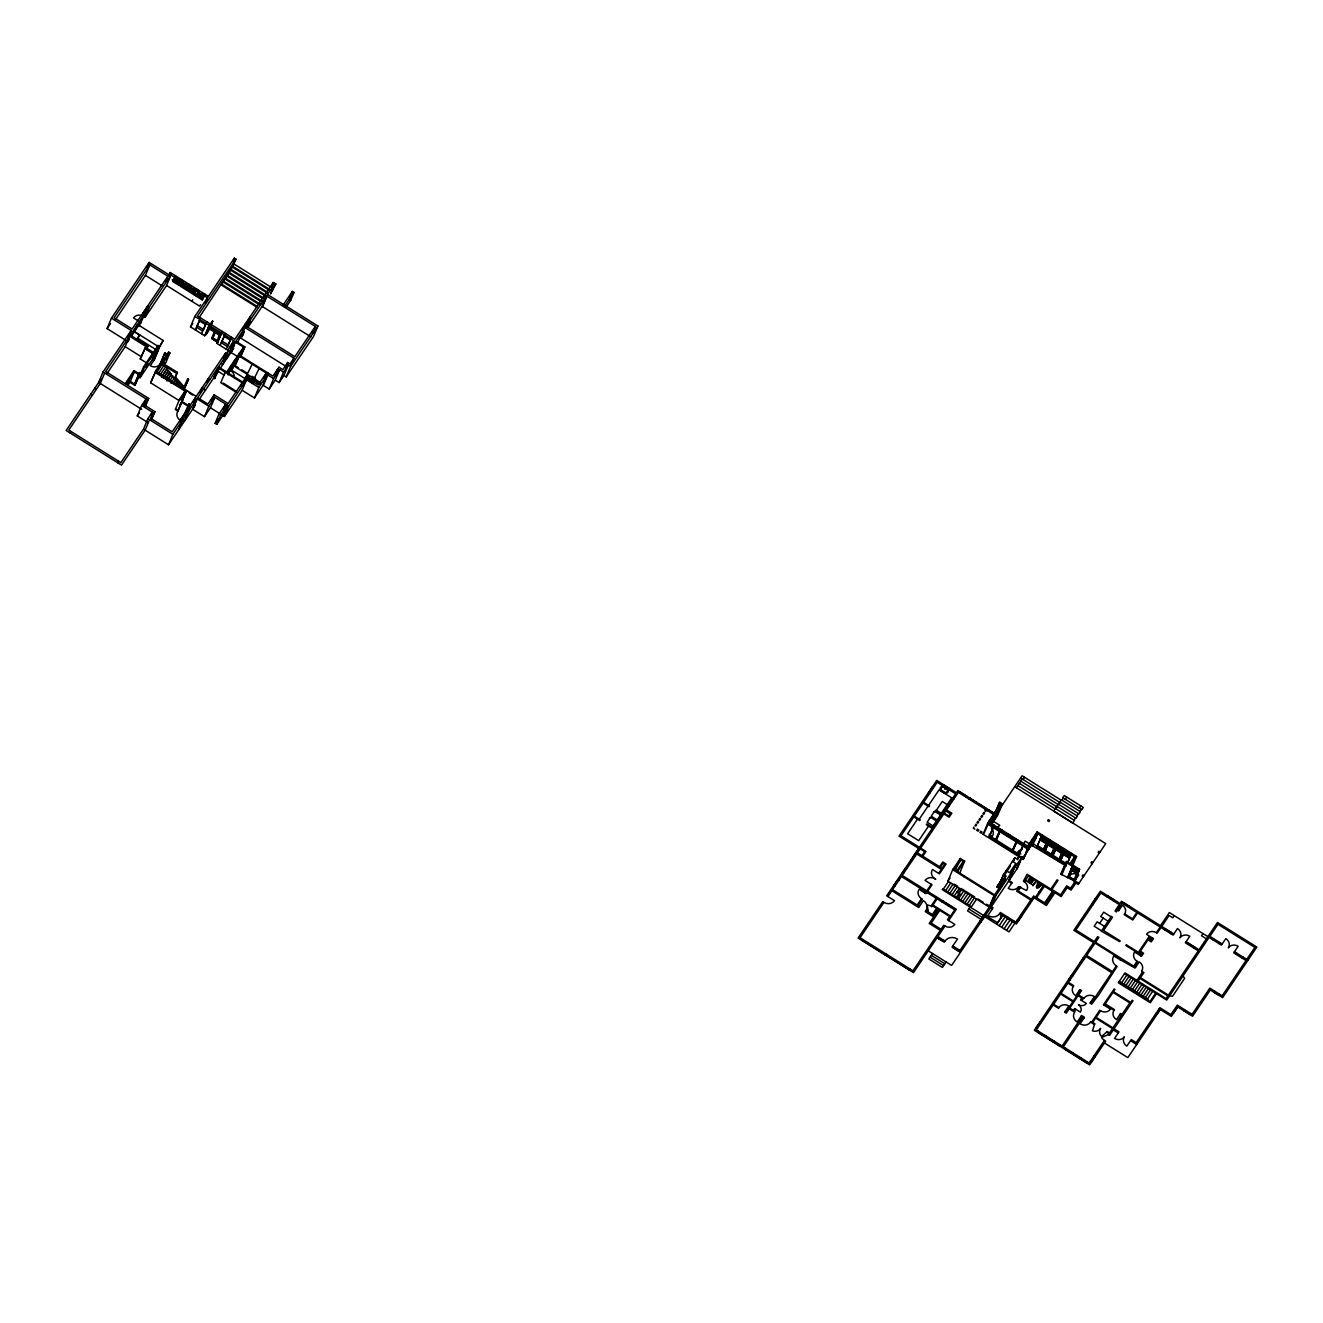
<?xml version="1.0" encoding="UTF-8"?>
<svg xmlns="http://www.w3.org/2000/svg" width="1323" height="1323" viewBox="0 0 1323 1323"><rect width="100%" height="100%" fill="white"/><g stroke="black" fill="none" stroke-linecap="round" stroke-linejoin="round"><path stroke-width="1.5" d="M1039.696 885.368L1039.597 886.228A3.556 3.208 22.7 0 1 1038.588 887.716L1036.719 888.146L1036.356 886.327A3.556 3.208 22.7 0 1 1037.364 884.839L1038.142 884.409M1039.216 885.699L1039.183 885.93A2.795 2.53 22.7 0 1 1038.125 887.485L1036.769 886.625A2.795 2.53 22.7 0 1 1037.827 885.07L1038.026 884.955M957.67 899.26L958.249 895.489L960.812 894.613L956.761 892.215L958.861 891.537L959.357 888.395L954.181 896.035M964.169 876.868L964.318 875.925M257.538 382.843L255.537 381.074L260.449 384.15M250.279 380.346L249.898 378.411L247.914 379.569M1094.452 1024.564L1092.467 1030.849A7.277 6.565 22.7 0 0 1100.604 1028.418A7.277 6.565 22.7 0 0 1101.596 1036.537L1107.235 1031.527L1109.501 1032.949L1112.461 1028.566L1095.642 1018.065L1092.682 1022.431L1094.948 1023.837L1094.452 1024.564L1090.549 1022.133A7.756 7.012 22.7 0 1 1080.048 1023.853L1084.496 1017.304L1081.619 1015.502L1077.187 1022.067A7.756 7.012 22.7 0 1 1074.574 1012.128L1069.232 1008.804L1066.272 1013.17L1064.635 1012.145L1068.835 1005.96A7.277 6.565 22.7 0 0 1058.979 1007.564L1053.654 1004.24L1060.55 994.036L1072.854 1001.726L1065.958 1011.93L1065.131 1011.417M1030.849 880.192L1031.113 879.431M126.76 340.904L107.08 328.6L111.446 318.148L149.135 262.417L168.815 274.721L170.303 272.538L208.422 296.385M111.446 318.148L131.126 330.452L103.045 371.978L98.663 382.43L141.726 409.353M146.952 267.643L149.135 262.417M104.682 373.003L100.316 383.455L68.779 430.074L120.84 462.637L143.512 429.132L147.878 418.68L152.327 412.115L141.66 405.45L146.092 398.901L103.045 371.978M115.465 319.653L145.414 275.366L149.797 264.898L167.839 276.176L132.118 328.997L114.076 317.718L149.797 264.898M128.215 337.431L131.126 330.452M106.981 373.582L125.189 346.676L129.571 336.207L145.96 346.461L140.238 358.93L146.638 362.932M128.827 338.638L127.355 342.177L129.356 339.201M137.327 324.73L134.367 331.792L139.494 335L136.55 339.366M148.226 309.681L144.538 315.139L142.901 314.113L144.058 311.335L145.695 312.36L139.295 325.822M131.374 336.24L138.766 325.226L141.644 318.363M145.315 311.715L143.38 316.329L145.017 317.355L166.582 285.487L170.948 275.019L207.446 297.84L205.247 303.083M145.017 317.355L149.4 306.886L147.763 305.861L142.901 314.113M139.577 334.802L138.072 338.407L157.338 350.463L163.159 340.491L138.766 325.226M165.64 281.419L167.111 277.929M168.848 276.027L170.303 272.538M131.82 375.831L134.02 370.605L138.932 373.681L134.566 384.15L129.637 381.074L127.421 384.348M129.968 382.314L134.334 371.846L139.262 374.922L134.88 385.39L129.968 382.314L127.868 385.406M140.238 358.93L145.96 346.461M172.668 281.419L173.875 278.541L180.027 282.394L178.82 285.272L172.668 281.419L173.66 279.963L179.812 283.817L178.82 285.272M146.456 349.669L147.928 346.146L130.299 335.116L170.948 275.019M134.566 384.15L139.676 372.59L140.486 373.103L134.88 385.39M144.604 348.478L152.608 353.473L143.579 366.818L139.213 377.27L140.056 377.733L152.492 359.343L156.875 348.892L158.313 349.785L153.931 360.236L152.492 359.343M140.056 377.733L144.439 367.281L156.875 348.892M180.457 286.297L182.657 281.964L180.457 286.297L186.609 290.15L188.809 285.801L186.609 290.15M150.425 358.698L152.608 353.473M155.833 350.694L158.032 345.452L158.843 345.964L152.988 358.616L154.427 359.509L150.243 365.71A7.277 6.565 22.7 0 0 160.083 364.09L164.945 352.894L167.211 354.316L168.683 352.133L169.923 352.894L165.54 363.362L164.317 362.585M152.988 358.616L158.843 345.964M154.179 359.873L158.81 349.057L157.371 348.164M163.159 340.491L158.429 348.859M188.246 291.176L189.454 288.298L195.606 292.135L194.398 295.012L188.246 291.176L189.239 289.72L195.391 293.557L194.398 295.012M179.002 400.538L150.64 382.794L155.75 371.25L196.284 396.437M175.496 377.022L184.228 387.06L183.5 388.152L174.768 378.113L177.447 372.375L161.406 362.452L156.23 370.093L150.64 382.794M147.944 422.583L137.278 415.902L141.66 405.45M156.974 372.011L157.47 370.87L156.23 370.093M160.331 363.726L164.945 352.894M143.182 405.863L146.092 398.901M158.743 368.819L161.406 362.452M160.199 365.991L161.671 362.502M162.332 363.941L165.573 366.884L160.397 374.525L157.156 371.581L169.923 352.894M165.259 358.533L166.715 355.044L164.465 353.621M145.067 407.186L148.722 398.455L125.966 384.232L134.334 371.846M165.772 359.095L168.683 352.133M165.573 366.884L167.045 368.72L161.555 377.088M196.036 296.038L197.243 293.16L203.395 297.014L202.187 299.891L196.036 296.038L197.028 294.582L203.18 298.436L202.187 299.891M164.052 377.386L168.517 370.556L166.731 369.448M150.855 415.604L152.327 412.115M149.532 419.705L145.15 430.157L121.501 465.117L66.15 430.504L100.961 379.039M165.54 379.221L169.972 372.375L168.203 371.267M151.037 420.119L153.964 413.14M151.302 420.4L154.94 411.685L144.29 405.02L148.722 398.455M208.207 328.137C199.393 348.048 217.749 315.056 204.652 335.728L190.495 326.88L194.878 316.412L234.287 258.15L235.941 259.176L232.352 267.742M166.996 381.057L171.444 374.211L169.675 373.103M203.18 298.436L204.387 295.558L203.395 297.014M171.147 374.938L181.416 387.771L184.013 389.392L188.511 379.304L187.701 378.791L187.783 380.396M174.768 378.113L177.447 372.375M202.601 331.048L196.449 327.211L199.475 320.861M260.333 305.266L223.025 281.931L221.206 284.925L256.827 307.201M201.476 333.743L206.835 321.82M222.694 282.742L224.844 278.938L260.466 301.214M205.627 324.697L203.577 329.592L197.425 325.756M262.268 298.221L226.663 275.945L198.748 318.148M225.654 278.376L228.482 272.951L265.791 296.286M232.831 261.64L234.287 258.15M227.126 276.193L230.301 269.958L267.61 293.293L267.941 292.482L230.632 269.148L233.923 263.972L272.885 288.331L275.829 283.965L273.249 282.51L234.816 339.316L197.507 315.982L235.941 259.176M229.16 272.654L230.632 269.148M204.652 335.728L210.01 323.804L209.481 325.061M208.836 326.599L221.206 334.14L220.147 335.744L207.926 327.906M205.941 334.454L209.15 326.798M183.5 388.152L187.701 378.791M208.802 328.071L206.454 332.768M155.006 372.342L185.038 391.112L179.68 399.033L175.298 409.502L177.877 411.106A7.277 6.565 22.7 0 0 180.325 420.416L184.575 414.132L186.212 415.157M210.506 325.524L211.878 322.266L210.374 325.127M211.25 324.201L212.54 321.142L210.903 325.954M188.511 379.304L183.715 390.12M182.855 396.354L185.038 391.112M185.964 391.691L177.877 411.106L186.708 390.599L181.168 398.802L182.806 399.827L181.896 401.431L188.18 405.367M229.458 351.24L216.955 343.418L217.749 342.227L211.597 338.39L214.988 330.452M217.253 340.954C222.677 322.432 219.816 349.289 212.738 338.126L215.649 331.345M212.738 338.126L214.971 332.983M143.512 429.132L168.517 444.776L172.9 434.308L196.945 398.769L208.819 406.211L204.453 416.662L192.563 409.237L196.945 398.769M179.895 421.839L181.35 418.349L182.987 419.374L178.622 429.843M184.029 414.959L188.957 403.68L190.595 404.706L225.572 352.976L227.209 354.002L222.843 364.47L221.206 363.445M185.088 414.843L187.271 409.617L188.908 410.643L184.525 421.094L182.888 420.069M187.849 410.742L190.032 405.516L188.395 404.491L188.957 403.68M216.955 343.418L222.314 331.494L221.139 334.289L208.505 326.516M217.749 342.227L220.494 335.827M193.356 402.457L195.391 397.595M240.687 386.299L242.159 382.81L217.964 367.695L197.673 397.677L193.307 408.129L195.308 405.169M200.021 392.633L202.055 387.755L203.692 388.78M220.131 345.402L225.489 333.495M226.283 349.255L231.641 337.332L227.407 346.56L221.255 342.723L224.96 334.736L223.984 336.191L230.136 340.044M206.735 382.165L208.191 378.676L209.828 379.701M199.31 399.248L213.582 378.146L217.964 367.695M213.582 378.146L215.12 378.031L214.094 377.402L218.477 366.934L227.209 354.002M214.607 378.791L219.502 367.579L218.99 368.323M223.389 358.219L225.572 352.976M225.869 355.87L229.524 347.155L233.824 340.772L194.878 316.412M231.641 346.014L233.824 340.772M239.446 356.582L243.548 347.122L235.345 341.996L231.161 348.181L226.779 358.632L225.142 357.607M220.66 367.695L230.963 352.447L235.345 341.996M234.386 344.741L231.459 351.72L233.774 348.296M211.101 400.72L213.201 396.288M212.738 398.322L214.194 394.833L228.118 403.548L242.159 382.81M242.357 330.27L243.746 326.963M242.952 329.51L249.65 318.215L248.277 321.522M204.453 416.662L210.456 407.782L214.839 397.313L228.78 406.029L224.397 416.497L221.123 414.446M237.23 343.186L245.069 327.608L293.871 358.12L290.944 365.082M243.879 331.378L241.679 336.604L242.671 335.149M246.756 324.499L248.674 319.885M242.092 336.869L244.275 331.626M228.019 372.904L231.112 365.512L231.922 366.024L228.184 374.938M247.748 327.062L250.312 320.91L245.88 327.476M228.515 373.731L231.426 366.752M232.765 366.157L230.83 370.754A7.277 6.565 22.7 0 1 234.237 377.683M234.039 363.081L235.213 360.303M231.244 371.019L235.626 360.551L234.799 360.038L230.417 370.506L231.244 371.019L238.818 355.821L266.287 373.003L264.104 378.229M236.106 359.823L231.74 370.291L245.086 378.643L252.164 364.172M238.322 355.904L239.48 353.125L240.306 353.638L239.132 356.416L238.322 355.904L242.01 350.446L242.837 350.959L239.132 356.416M238.372 367.695L234.932 365.561L239.314 355.093L244.854 346.907L235.841 341.251L245.069 327.608M236.569 362.568L238.487 357.954M239.86 356.846L243.581 347.916M240.257 357.094L243.994 348.181L243.167 347.668M240.488 357.359L244.854 346.907M248.261 326.88L262.136 306.374L266.502 295.922L315.304 326.434L312.377 333.396M263.112 304.918L267.494 294.467L274.886 283.535L270.504 293.987L275.829 283.965M262.549 306.638L266.915 296.17M273.249 282.51L271.232 287.306L274.192 282.94M215.103 423.327L219.023 414L225.026 405.103L226.663 406.128L220.66 415.025L216.757 424.352L215.103 423.327L218.113 418.895M223.471 408.84L225.505 403.978M227.143 405.003L222.76 415.472L216.757 424.352M226.663 407.037L223.752 414.016L226.795 406.856M243.68 383.207L246.723 376.063L247.781 376.708L246.905 377.981L258.167 385.026L266.287 373.003M242.142 390.268L246.525 379.817L258.812 387.507L254.446 397.958L242.142 390.268L224.397 416.497M259.143 368.538L251.717 383.505M289.704 297.774L292.383 291.407L294.02 292.433L290.68 300.387L286.082 307.184M273.596 378.61L267.444 374.756L263.062 385.225L269.214 389.061L273.596 378.61L279.633 369.679L283.519 372.11L279.136 382.579L275.25 380.148L279.633 369.679M275.184 374.789L277.367 369.564M275.316 375.914L278.971 367.199L282.857 369.63L287.67 362.535L289.919 363.941L293.871 358.12M285.487 367.761L287.67 362.535M283.949 375.467L288.331 365.016L290.58 366.421L286.198 376.89L283.949 375.467L279.136 382.579M267.494 294.467L317.917 326.004L313.551 336.455L286.198 376.89M986.412 904.27L991.258 906.784L1017.37 868.186L1022.183 856.676L1018.958 856.461L1017.122 859.189L1014.857 857.784L1003.529 874.536L1005.778 875.958L1003.942 878.687L1005.067 879.382L994.102 895.588L989.29 907.098L947.88 881.201L952.692 869.691L960.333 858.395L964.632 861.091L959.919 872.667M960.333 858.395L955.52 869.922L956.744 870.683M1027.144 848.159L1028.616 849.101L1031.378 842.486L1023.274 859.437L983.105 834.3L987.917 822.79L1000.486 804.219L999.047 803.326L999.791 802.234L1002.454 803.888L997.641 815.415L991.721 824.146M985.602 830.017L987.553 825.354M996.682 810.288L989.29 821.219L988.397 823.319L992.796 816.026L994.02 816.787L989.637 824.097M993.523 818.358L992.283 817.581L993.176 815.464L994.4 816.241L991.175 823.766L995.111 816.192M999.047 803.326L994.235 814.836L958.365 792.394L946.524 809.874L951.865 813.215L949.153 817.217L943.828 813.893L920.659 848.126L926.001 851.45L922.793 856.196L939.595 866.697L942.803 861.968L946.077 864.018L939.429 873.858L932.467 869.492A7.277 6.565 22.7 0 0 934.914 878.803L935.741 879.315M990.729 823.303L992.763 818.887M999.791 802.234L994.846 813.926L988.694 810.073M991.092 823.534L993.639 817.531M995.161 816.523L991.357 823.931M993.391 821.385L995.806 814.538M997.724 810.801L1000.486 804.219M993.573 821.418L997.906 811.049L994.4 816.241M1016.709 840.882L1012.029 851.417L989.058 837.062L993.077 827.47M989.058 837.062L993.143 827.983M999.956 830.216L995.21 840.915L999.295 831.82M996.368 840.072L1000.37 830.48L995.624 841.163L996.368 840.072L1012.756 850.325M997.542 885.467L1000.618 887.386L999.99 888.924L996.914 887.005L1001.991 878.902M1012.029 851.417L1016.775 840.733M1018.578 855.534L1023.34 844.835L1018.578 855.534L1012.426 851.681L1016.444 842.09M989.786 906.371L994.598 894.861L953.188 868.963M1012.426 851.681L1016.511 842.586M1005.778 875.958L1001.61 885.93L999.361 884.525L1003.529 874.536M999.593 884.161L1003.777 874.172M1022.183 856.676L996.07 895.274L991.258 906.784L993.011 907.892L987.851 915.533A8.732 7.888 22.7 0 0 999.659 913.598L1001.412 914.689L1000.42 916.144L1001.627 916.889M999.113 890.197L1003.942 878.687M1002.999 884.326L1005.067 879.382M1013.22 861.471L1014.609 858.147M1013.468 861.108L1014.857 857.784M1013.319 869.773L1008.506 881.283L1011.682 883.268M1013.815 869.046L1008.986 880.556L1012.178 882.54L1008.225 888.378A7.756 7.012 22.7 0 0 1018.727 886.642L1026.615 890.544A6.813 6.152 22.7 0 0 1024.316 881.829L1023.39 881.267L1027.111 874.271L1050.809 889.089L1057.094 879.812L1058.02 880.374L1051.884 889.453L1060.566 894.877L1066.702 885.815L1070.588 888.246L1074.656 882.243L1079.585 869.277L1071.382 864.134L1076.575 856.477L1037.215 831.853L1027.607 846.059L989.885 822.476L1002.454 803.888M1017.585 859.752L1018.958 856.461M1016.891 868.897L1021.703 857.387M1025.705 852.971L1027.789 848.01M1023.274 859.437L1028.103 847.927L1037.712 833.722L1074.607 856.791L1071.862 863.373M1031.411 845.066L1034.09 838.484L1032.287 841.147M1034.536 837.244L1036.107 833.49L1037.331 834.267M1034.09 838.914L1031.493 845.132L1025.027 854.691M1035.843 835.144L1037.215 831.853M1034.751 837.36L1035.777 838.005L1027.591 850.474L1033.891 838.352L1031.113 844.967L1032.519 845.777L1037.712 833.722M1036.587 847.547L1042.144 834.929M1045.98 844.272L1043.053 850.623L1036.901 846.77L1040.573 838.666L1046.725 842.519M1042.722 851.384L1048.279 838.782M1050.842 855.485L1044.69 851.648L1047.634 845.298M1056.068 843.644L1050.512 856.262L1053.77 849.151M1054.712 846.918L1053.968 848.01L1047.816 844.157L1048.56 843.065L1054.712 846.918L1048.362 843.545M1052.165 857.287L1057.722 844.669M1061.575 854.013L1058.632 860.363L1052.48 856.51L1055.423 850.176M1056.349 847.944L1062.501 851.78L1061.757 852.872L1055.605 849.035L1057.226 845.844L1056.482 846.935L1062.634 850.788L1063.378 849.697M1058.317 861.124L1063.857 848.523M1059.955 862.149L1065.511 849.548M1066.421 865.242L1060.269 861.389L1063.94 853.285L1070.092 857.139L1071.167 854.559L1070.423 855.65L1064.271 851.814M1079.585 869.277L1074.59 881.052L1060.914 874.156L1066.536 861.455L1069.993 863.621L1074.607 856.791M1066.536 861.455L1060.914 874.156M1061.84 874.735L1066.9 862.861L1078.857 870.336M1067.148 863.489L1071.663 853.401M1067.893 862.398L1069.364 858.892M1067.479 877.761L1071.828 867.392L1078.377 871.493L1079.105 870.418M1072.44 866.333L1076.575 856.477M1069.166 876.702L1072.159 869.707L1077.087 872.783L1074.094 879.778L1069.166 876.702L1074.094 879.778M250.609 381.256L251.006 378.543M944.771 788.839L945.581 787.846L944.969 788.955M107.08 328.6L110.504 323.54M129.571 336.207L105.675 371.531L125.139 383.72L134.02 370.605M174.438 277.202L175.43 275.746M69.937 432.869L70.929 431.414M180.59 281.055L181.565 279.6M180.027 282.394L181.003 280.939M182.227 282.08L183.219 280.625M188.379 285.917L189.371 284.462M147.928 346.146L146.572 348.147L153.352 352.381L158.032 345.452M190.016 286.942L191.008 285.487M138.932 373.681L139.676 372.59M139.262 374.922L140.486 373.103M196.168 290.795L197.16 289.34M142.586 372.276L139.213 377.27A7.756 7.012 22.7 0 0 138.22 376.873M145.977 367.265L148.226 363.924M197.805 291.821L198.797 290.365M191.785 301.247L192.778 299.792M203.957 295.674L204.949 294.202M166.715 355.044L160.926 363.593L176.703 373.466M200.567 304.67L199.575 306.126L166.582 285.487M158.628 373.417L164.102 365.049M190.495 326.88L192.794 323.507M200.683 317.983L195.324 329.89L196.3 328.435M137.278 415.902L139.494 412.627M165.838 378.494L169.972 372.375M167.31 380.329L171.444 374.211M169.509 381.371L172.916 376.046M207.86 328.054L208.902 326.45M209.762 325.243L212.54 321.142M170.981 383.19L174.388 377.882M210.076 325.441L212.838 321.357M117.714 462.752L118.69 461.297M207.347 331.445L209.15 328.782M173.478 383.505L175.843 379.718M154.94 411.685L150.508 418.233L172.238 431.827L190.032 405.516M175.248 384.613L177.315 381.553M211.597 338.39L217.931 341.962M220.809 334.206L221.784 332.751M179.663 405.003L181.598 402.159L187.883 406.095M266.502 295.922L246.061 326.153L294.847 356.664L315.304 326.434M168.517 444.776L192.563 409.237M214.094 377.402L218.46 370.936M225.638 371.416L220.759 382.628L236.073 392.203M224.48 374.211L223.967 374.955L217.815 371.118M243.548 347.122L226.663 372.061L218.477 366.934M238.818 355.821L227.49 372.573L242.655 382.066L246.723 376.063M234.932 365.561L235.924 364.106M208.819 406.211L214.839 397.313M283.172 305.001L292.383 291.407M284.825 306.026L294.02 292.433M228.78 406.029L246.525 379.817M253.173 383.257L255.289 380.131L259.903 383.025M258.812 387.507L268.42 373.301L264.054 383.753L254.446 397.958M278.971 367.199L272.935 376.129L239.314 355.093M269.214 389.061L275.25 380.148M283.519 372.11L288.331 365.016M290.58 366.421L317.917 326.004M928.663 792.742L932.351 787.284M917.484 819.185L907.628 833.755L918.708 840.667L928.548 826.098M919.204 819.218L928.085 806.104M928.564 805.376L939.032 789.897L953.8 799.142M942.737 785.73L943.481 784.638M940.504 789.533L942.406 786.705M947.946 790.178L946.044 792.99L940.554 789.682M948.889 789.583L949.616 788.491M936.353 810.255L942.274 801.506L949.236 805.872M941.281 813.331L951.75 797.852M933.095 825.932L936.419 821.021M937.18 819.929L940.504 815.018M917.335 850.441L886.675 895.787L894.464 900.665A7.756 7.012 22.7 0 1 883.962 902.385L882.722 901.625L858.098 938.04L913.449 972.653L937.097 937.693L944.275 942.174L945.002 941.083A9.211 8.318 22.7 0 1 957.472 939.032L952.064 947.053L960.465 952.312M918.079 849.349L932.252 828.413L926.298 824.692L926.795 823.964L932.732 827.685L941.612 814.571L935.659 810.85L936.155 810.123L942.092 813.843L955.653 793.817L937.197 782.273L923.652 802.3L929.589 806.021L929.11 806.749L923.156 803.028L914.292 816.142L920.229 819.863L919.733 820.591L913.796 816.87L900.98 835.805L919.435 847.348M894.15 885.17L897.837 879.712M902.633 872.618L905.594 868.235M911.266 859.867L918.691 848.44L899.012 836.136L936.701 780.405L956.38 792.725L957.869 790.542L995.987 814.389M883.962 902.385L860.066 937.709L912.953 970.801L940.289 930.367L929.226 923.437L933.658 916.889L925.257 911.63L926.001 910.538A7.756 7.012 22.7 0 0 923.371 900.616L918.691 907.528L891.834 890.726L887.898 896.564M959.787 793.287L960.531 792.196M862.298 940.67L863.043 939.578M965.939 797.141L966.683 796.049M969.23 799.191L969.957 798.1M975.365 803.044L976.109 801.953M978.656 805.095L979.384 804.004M917.186 905.031L921.486 898.648A7.277 6.565 22.7 0 1 919.038 889.337L926.001 893.703L926.861 892.43L936.304 898.317L930.995 906.156A5.821 5.259 22.7 0 0 927.225 905.197L928.051 910.522L927.423 911.431L926.001 910.538M925.19 893.19L926.05 891.917L901.443 876.537L892.578 889.635L919.435 906.437M931.227 884.26L926.795 890.826L902.187 875.429L916.723 853.947L941.331 869.327L938.619 873.345M917.997 905.544L922.313 899.16L921.486 898.648M885.054 954.892L885.782 953.8M927.886 893.075L928.63 891.983M984.808 808.932L985.536 807.84M886.493 955.801L887.22 954.71M974.009 827.057L973.265 828.148L974.902 829.174M974.985 825.602L975.977 824.146M976.953 822.691L977.945 821.236M978.921 819.78L979.913 818.325M980.905 816.87L981.881 815.398M982.873 813.943L983.849 812.487M984.841 811.032L985.833 809.577M975.812 826.114L976.787 824.659M977.78 823.204L978.755 821.748M979.748 820.293L980.74 818.838M981.716 817.382L982.708 815.911M983.684 814.455L984.676 813M985.668 811.545L986.644 810.089M988.083 810.982L988.827 809.891M935.278 897.689L936.006 896.597M954.412 869.74L960.945 860.082L963.194 861.488L956.678 871.146M947.88 881.201L950.063 877.976M943.266 889.205L948.442 881.565M931.706 906.85L932.434 905.759L936.535 908.322L932.351 914.507L928.25 911.944L928.051 910.522M992.283 817.581L995.789 812.388L997.029 813.165L989.769 824.229M988.198 823.799L997.162 809.13L998.385 809.908M990.001 822.989L996.814 813.645M999.295 809.494L1022.117 775.774L1061.178 800.2M957.488 871.659L964.632 861.091M983.105 834.3L984.957 831.572M945.581 890.644L950.741 883.003M1016.362 787.731L1022.266 778.982M1023.092 779.495L1024.564 777.312M947.731 892L952.907 884.343M942.042 901.922L942.77 900.814M993.556 826.313L994.301 825.221M949.881 893.339L955.057 885.699M952.031 894.695L957.207 887.038M948.194 905.759L948.922 904.667M999.708 830.166L1000.453 829.074M956.331 897.374L961.507 889.734M1001.346 831.191L1002.09 830.1M909.232 970.024L909.976 968.932M958.497 898.73L963.657 891.074M960.647 900.07L965.807 892.43M944.969 926.034L943.746 925.273L941.033 929.275L931.194 923.123L939.826 910.373L949.666 916.525L947.433 919.799L954.826 924.413A7.277 6.565 22.7 0 1 944.969 926.034L937.825 936.601L945.002 941.083M948.674 920.576L956.314 909.281L927.605 891.338L932.037 884.773L925.075 880.423A7.277 6.565 22.7 0 1 934.914 878.803M962.797 901.426L967.973 893.769M1007.498 835.028L1008.242 833.937M1007.018 836.186L1007.762 835.094M938.966 937.312L938.222 938.404L943.266 941.298M1009.135 836.053L1009.879 834.962M964.947 902.766L970.123 895.125M932.533 953.503L928.829 958.96L942.356 967.427L946.061 961.953M967.096 904.105L972.273 896.465M943.134 941.48L943.878 940.388M969.246 905.461L974.423 897.804M1015.287 839.907L1016.031 838.815M970.09 907.016L967.51 910.852L981.038 919.303M970.917 907.528L976.572 899.16M1016.924 840.932L1017.668 839.84M1010.789 850.656L1011.533 849.564M953.817 946.606L953.089 947.698L958.133 950.592M1023.076 844.785L1023.82 843.694M1004.207 875.628L1010.441 866.036M996.914 887.005L1002.454 878.803M999.361 884.525L1001.776 880.953M1028.236 846.389L1030.865 842.486L1032.089 843.264L1028.583 848.456L1027.359 847.679M1031.775 841.329L1034.735 836.748L1035.975 837.525L1032.469 842.718L1031.245 841.941M958.001 950.774L958.745 949.682M1053.67 811.065L1061.41 799.836L1080.411 811.727L1078.923 813.91L1059.938 802.036M992.928 901.74L959.969 950.443L952.792 945.962M1022.795 857.569L1023.903 855.931M1054.183 811.396L1072.358 822.757M1055.919 808.833L1057.408 806.633M1058.88 804.467L1060.351 802.284M1061.823 800.101L1063.229 798.034M980.707 921.949L983.667 917.583M1032.519 845.777L1066.106 866.003M1065.28 799.307L1066.751 797.124M999.659 913.598L1000.403 912.506L1015.849 922.164L1030.815 900.037L1016.676 891.189L1018.727 886.642M1049.933 839.807L1044.376 852.409L1045.104 851.317L1064.932 863.721M1020.86 886.939L1018.148 890.958L1031.378 899.227L1033.594 895.952L1045.898 903.642L1053.72 892.082M1024.316 881.829L1028.186 876.124L1054.944 892.843M996.699 924.182L1002.619 915.433M999.179 925.736L1005.1 916.988M1079.353 808.105L1080.825 805.922M1006.803 918.063L1007.547 916.971M1001.643 927.274L1007.564 918.526M1074.078 820.194L1075.566 817.994M1077.038 815.828L1078.51 813.645M1079.998 811.462L1081.404 809.395M1072.771 823.005L1074.491 820.458L1055.506 808.585M1035.975 880.986L1032.75 885.765L1036.389 881.25M1004.107 928.812L1010.011 920.064M1037.331 883.632L1038.059 882.557M1006.571 930.35L1012.475 921.602M1012.955 921.899L1013.683 920.808M1014.906 923.14L1009.002 931.872L984.61 916.624M1040.754 885.782L1041.482 884.707M1018.214 920.791L1021.902 915.318M1035.545 897.159L1043.367 885.6M1036.571 897.804L1044.393 886.245M1066.9 862.861L1065.726 862.646M1044.657 902.865L1052.48 891.305M1074.044 881.862L1078.741 874.966A7.756 7.012 22.7 0 0 1068.223 876.653L1074.772 880.787M1091.855 904.254L1095.543 898.797M1107.004 896.895L1107.748 895.803M1113.156 900.731L1113.9 899.64M1099.611 923.355L1103.184 918.079M1036.488 1027.458L1040.192 1021.984M1068.885 979.566L1071.845 975.183M1080.461 962.433L1083.421 958.067M1116.248 911.745L1117.24 910.29L1118.448 911.034L1122.384 905.213A6.797 6.135 22.7 0 1 1124.682 913.895L1132.488 918.79L1136.804 912.423L1122.02 903.162L1117.703 909.546L1118.927 910.307M1123.657 904.188L1124.401 903.096M1037.596 1032.287L1038.34 1031.196M1058.979 1007.564L1058.483 1008.291L1053.158 1004.967L1036.289 1029.906L1062.121 1046.063L1081.949 1016.742L1081.123 1016.229M1135.531 967.345L1134.489 966.683L1137.813 961.771L1137.019 961.275A7.277 6.565 22.7 0 1 1134.555 951.965L1141.501 956.297L1143.601 953.205L1140.343 951.171L1147.984 939.876L1151.242 941.91L1153.458 938.635L1146.512 934.286A7.277 6.565 22.7 0 1 1156.352 932.682L1157.145 933.178L1160.966 927.522L1173.054 935.096L1177.487 928.531A7.277 6.565 22.7 0 1 1179.951 937.842A7.277 6.565 22.7 0 1 1189.79 936.237L1185.358 942.786L1198.274 950.857L1168.374 995.128L1140.459 977.68L1143.915 972.587L1141.683 971.181A7.277 6.565 22.7 0 0 1139.235 961.871L1135.035 968.072L1113.701 956.016A7.756 7.012 22.7 0 0 1116.314 965.939L1117.125 966.452L1098.785 994.879L1091.64 1004.157L1089.987 1003.132L1094.435 996.566A7.756 7.012 22.7 0 0 1083.934 998.286L1078.592 994.962L1081.553 990.596L1079.915 989.571L1075.731 995.756A7.277 6.565 22.7 0 1 1073.267 986.445L1073.763 985.718L1068.438 982.377L1085.918 956.529L1111.75 972.686L1091.31 1002.917L1090.483 1002.404M1128.569 907.264L1129.313 906.172M1124.682 913.895L1124.186 914.623L1132.819 920.031L1137.615 912.936L1160.172 927.026L1156.352 932.682M1043.748 1036.141L1044.492 1035.049M1045.385 1037.166L1046.129 1036.074M1051.537 1041.003L1052.281 1039.911M1053.174 1042.028L1053.918 1040.936M1075.467 1009.069L1074.574 1012.128M1081.387 1000.337L1083.934 998.286M1059.326 1045.881L1060.07 1044.79M1116.314 965.939L1112.494 971.595L1086.663 955.438L1095.047 943.051L1120.862 959.208L1120.25 960.118M1064.651 1049.205L1065.395 1048.114M1090.549 1022.133L1091.872 1021.918L1099.744 1010.259L1100.571 1010.772A7.277 6.565 22.7 0 0 1110.41 1009.168L1103.448 1004.802L1114.164 988.959L1114.991 989.472L1113.503 991.655L1130.718 1002.421L1132.207 1000.238L1133.017 1000.75L1114.049 1028.798L1118.977 1031.874L1114.545 1038.423A7.277 6.565 22.7 0 0 1124.385 1036.819A7.277 6.565 22.7 0 0 1126.832 1046.129L1131.281 1039.564L1136.192 1042.64L1159.841 1007.679L1170.921 1014.609L1177.321 1005.133L1192.073 1014.361L1209.817 988.149L1222.121 995.839L1246.018 960.515L1233.714 952.808L1238.146 946.259A7.277 6.565 22.7 0 0 1228.306 947.88A7.277 6.565 22.7 0 0 1225.842 938.569L1221.41 945.118L1209.106 937.428L1166.737 1000.072L1124.517 973.662M1070.803 1053.058L1071.547 1051.967M1100.571 1010.772L1096.139 1017.337L1112.941 1027.839L1121.573 1015.105L1120.134 1014.195M1104.275 1005.315L1104.755 1004.587L1113.983 1010.359A7.277 6.565 22.7 0 0 1116.447 1019.669L1120.631 1013.468L1122.069 1014.377L1129.825 1002.9L1113.007 992.382L1105.251 1003.859L1114.479 1009.631L1113.983 1010.359M1072.44 1054.084L1073.185 1052.992M1121.639 982.807L1126.816 975.167M1137.019 961.275L1133.695 966.187L1095.56 942.34L1098.884 937.428L1097.627 936.634L1094.303 941.546L1075.847 930.019L1100.852 893.042L1119.308 904.585L1114.991 910.952L1116.232 911.729M1140.707 955.801L1141.203 955.074L1125.823 945.465L1126.32 944.738L1138.408 952.295L1148.761 936.998L1152.035 939.049L1152.664 938.139M1123.789 984.163L1128.966 976.506M1125.956 985.503L1131.115 977.846M1164.455 929.705L1165.183 928.614M1174.262 915.632L1172.79 917.815L1169.102 915.516L1161.71 926.431L1173.799 934.005M1078.592 1057.937L1079.336 1056.845M1128.106 986.842L1133.282 979.202M1080.23 1058.962L1080.974 1057.871M1130.255 988.198L1135.432 980.558M1141.683 971.181L1142.196 972.537L1136.374 981.137M1132.405 989.538L1137.582 981.898M1138.127 981.137L1139.963 978.408L1167.878 995.855L1166.026 998.584L1124.997 972.934L1118.348 982.774L1150.332 1002.768L1156.484 993.656M1170.607 933.558L1171.335 932.467M1134.555 990.894L1139.731 983.237M1086.381 1062.799L1087.126 1061.707M1136.705 992.233L1141.881 984.577M1106.756 1032.254L1109.005 1033.676L1108.393 1034.586L1101.646 1037.497A7.756 7.012 22.7 0 0 1104.44 1040.407L1089.176 1062.997L1063.345 1046.84L1083.173 1017.519L1084 1018.032M1091.425 1061.807L1095.13 1056.349M1138.871 993.573L1144.031 985.933M1141.021 994.929L1146.198 987.272M1143.171 996.269L1148.347 988.628M1145.321 997.625L1150.497 989.968M1147.471 998.964L1152.647 991.307M1147.388 999.89L1147.851 999.196L1119.341 981.368M1187.822 944.324L1188.567 943.233M1155.674 993.143L1150.001 1001.528L1118.845 982.03M1202.971 933.575L1201.482 935.774L1206.411 938.85M1193.974 948.178L1194.702 947.086M1156.93 1014.146L1159.891 1009.78M1209.85 936.337L1217.987 924.314L1254.882 947.4L1246.746 959.407M1212.811 939.743L1213.538 938.652M1218.946 943.58L1219.69 942.489M1173.666 1012.69L1176.627 1008.324M1183.754 1010.706L1184.498 1009.614M1189.906 1014.559L1190.65 1013.468M1236.178 954.346L1236.906 953.255M1214.729 991.225L1214.001 992.316L1219.012 995.243M1242.33 958.199L1243.058 957.108M1218.913 995.392L1219.657 994.301M161.853 376.36L167.045 368.72M163.324 378.196L168.517 370.556M214.194 394.833L207.926 404.094L197.673 397.677M247.285 379.188L249.716 377.75M1029.195 879.431L1029.889 879.481A2.249 2.034 22.7 0 1 1030.485 879.63L1030.964 879.861M1031.345 880.093L1031.758 880.44A2.249 2.034 22.7 0 1 1032.138 880.903L1032.783 880.638M1032.138 880.903L1031.345 882.226A2.034 1.852 22.7 0 1 1030.617 882.11A2.894 2.613 22.7 0 1 1029.344 881.316A2.034 1.852 22.7 0 1 1028.996 880.82L1029.873 879.481M249.336 375.6C245.929 376.807 253.437 381.537 253.222 378.031M943.067 785.961C933.691 788.541 949.434 798.645 948.459 789.318M994.598 894.861L996.07 895.274M143.579 366.818L144.439 367.281M271.827 288.596L273.464 289.621M289.042 299.362L290.68 300.387M232.451 266.155L269.76 289.489M232.104 266.965L269.429 290.299M228.813 272.141L264.435 294.417M226.994 275.134L264.302 298.469M225.191 278.128L262.5 301.462M1020.628 777.957L1059.574 802.317M223.372 281.121L260.681 304.455M1058.466 804.219L1077.451 816.093L1075.979 818.259L1056.994 806.385M262.136 306.374L310.922 336.885M1020.794 781.165L1058.102 804.5M221.553 284.114L257.158 306.39M1019.322 783.365L1056.63 806.699M1017.834 785.548L1055.142 808.882M1014.724 786.705L1105.73 843.627L1078.146 884.425L1075.897 883.003L1071.084 890.114L1067.198 887.683L1061.162 896.597L1055.01 892.744L1046.377 905.494L1034.09 897.804L1016.345 924.033L1002.636 915.45L997.707 922.743L985.337 915.516M249.849 317.107L251.486 318.132M1100.075 852.012L1098.834 851.235L1098.107 852.326L1099.33 853.103M177.232 277.847L180.606 279.963M185.65 283.122L190.71 286.264M194.068 288.381L199.112 291.54M202.485 293.64L205.859 295.74M181.664 283.42L187.816 287.273M245.4 323.655L247.054 324.681M181.449 284.842L187.601 288.695M172.188 279.781L202.485 298.717M1092.93 862.563L1091.69 861.802L1090.962 862.894L1092.186 863.654M1208.627 935.559L1222.154 944.027M1234.458 951.717L1247.986 960.184M1207.882 936.667L1169.35 912.556L1160.469 925.67L1121.524 901.31L1120.052 903.493L1100.372 891.189L1073.879 930.334L1093.559 942.638L1034.321 1030.237L1089.672 1064.85L1105.681 1041.184L1104.44 1040.407M145.414 275.366L161.819 285.619M1040.903 837.194L1047.055 841.048M1048.692 842.073L1054.844 845.91M1035.628 834.648L1036.852 835.408L1029.459 846.34L1028.236 845.579M240.703 338.06L286 366.388M1056.151 848.423L1062.303 852.26M1040.027 839.295L1046.179 843.131L1046.923 842.04L1040.771 838.187L1039.828 839.774L1045.98 843.611M1063.394 853.897L1069.546 857.751L1070.29 856.659L1064.139 852.806L1063.196 854.377L1069.348 858.23M1047.618 844.636L1053.77 848.49M1055.407 849.515L1061.559 853.352M960.415 792.378L966.551 796.231M969.842 798.282L975.994 802.135M979.268 804.186L985.42 808.022M943.349 784.82L949.501 788.673M1031.742 840.386L1032.982 841.147M199.178 320.679L205.33 324.532M214.806 330.717L220.958 334.57M1037.645 845.678L1043.797 849.531M1045.435 850.557L1051.587 854.393M1053.224 855.419L1059.376 859.272M1061.013 860.297L1065.627 863.175M942.571 786.689L945.102 788.26M945.383 788.425L947.913 790.013M991.919 818.127L993.143 818.904M1033.991 844.355L1043.516 850.325M1084.066 875.677L1082.826 874.916L1082.082 876.008L1083.322 876.769M1077.881 873.197L1071.316 869.095L1070.77 869.889L1077.335 873.99L1078.063 872.915L1071.498 868.814L1068.207 876.686L1078.873 883.351M1030.501 844.008L1027.806 850.606M992.333 820.657L999.725 825.271A7.277 6.565 22.7 0 1 997.046 827.487M1029.757 844.041L1025.143 841.163A7.277 6.565 22.7 0 0 1024.118 844.405M1186.103 941.695L1199.018 949.765L1217.491 922.462L1256.85 947.07L1222.601 997.691L1210.313 990.001L1192.569 1016.229L1177.817 1007.001L1171.401 1016.461L1160.337 1009.548L1127.824 1057.623L1104.44 1043.004M1124.269 903.278L1129.197 906.354M1165.067 928.796L1171.219 932.649M1188.434 943.415L1194.586 947.268M222.231 341.268L228.383 345.105M989.29 821.219L990.514 821.98M1107.616 895.985L1113.768 899.822M229.524 347.155L231.161 348.181M932.153 787.152L933.376 787.913M212.92 337.861L217.435 340.689M987.917 822.79L1028.103 847.927M1003.595 832.68L1008.473 835.855M1011.797 837.806L1015.039 839.956M987.438 823.948L1027.624 849.068M230.963 352.447L237.528 356.548M928.448 792.609L929.689 793.387M1095.312 898.648L1096.552 899.425M989.257 834.267L992.333 836.186A7.277 6.565 22.7 0 0 991.34 828.066M1020.827 854.013L1017.751 852.095A7.277 6.565 22.7 0 1 1022.166 849.349M989.802 835.971L995.954 839.824M1013.17 850.59L1019.322 854.426M977.284 829.108L978.921 830.133M980.558 831.158L982.195 832.184M988.496 836.119L1009.069 849.002M1014.212 852.21L1017.652 854.36M241.795 369.845L246.921 373.053M252.065 376.261L255.488 378.411M976.539 830.199L978.177 831.224M979.83 832.25L981.468 833.275M234.452 366.289L260.482 382.562M1091.624 904.122L1092.848 904.882M257.952 383.091L259.804 384.249M1111.055 916.789L1103.68 912.175L1100.719 916.541L1108.095 921.155M941.116 815.398L934.551 811.297L931.227 816.208L937.792 820.31M934.253 811.743L933.476 812.024M1012.459 861.339L1015.866 863.472L1009.581 872.75L1006.175 870.633M138.154 320.827L133.54 317.95A7.277 6.565 22.7 0 1 142.553 315.866M139.692 321.787L141.329 322.812M1037.381 883.929L1040.457 885.848M937.048 821.401L930.482 817.3L927.158 822.211L933.707 826.313M1038.042 884.955L1039.216 885.682M1104.523 926.431L1097.147 921.817L1094.187 926.199L1101.563 930.813M930.168 817.746L929.391 818.044M1182.994 976.027L1184.697 978.259L1172.509 996.285L1169.697 995.706M1025.358 880.308L1033.147 885.17M1039.233 891.702L1040.258 892.347M223.107 383.042L236.635 391.492M134.45 331.593L158.843 346.858M203.825 389.144L205.462 390.169M125.189 346.676L141.594 356.929M1183.87 1010.524L1190.022 1014.377M1175.601 1007.679L1176.825 1008.457M952.692 869.691L994.102 895.588M189.156 392.898L192.563 395.031M210.456 407.782L219.601 413.487M1020.909 914.706L1022.133 915.466M219.023 414L220.66 415.025M1172.641 1012.045L1173.865 1012.823M1083.223 957.935L1084.447 958.712M914.011 855.369L915.251 856.13M1017.205 920.163L1018.445 920.94M1158.865 1009.135L1160.089 1009.912M179.68 399.033L182.243 400.637M1080.263 962.317L1081.486 963.078M954.363 884.227L957.736 886.344M961.11 888.444L974.604 896.878M977.978 898.995L983.039 902.154M1006.919 917.881L1013.071 921.718M992.283 908.984L990.514 907.876L951.601 965.426L928.217 950.807M911.051 859.735L912.291 860.512M1155.905 1013.501L1157.129 1014.278M176.786 409.254L178.423 410.279M971.396 906.801L942.704 888.858L942.208 889.585L983.617 915.483M905.395 868.12L906.619 868.88M982.642 916.938L983.865 917.715M968.8 908.934L982.327 917.401M1071.63 975.051L1072.87 975.828M902.435 872.485L903.659 873.246M979.682 921.304L980.905 922.081M1068.686 979.433L1069.91 980.194M1073.267 986.445L1067.942 983.105L1061.046 993.308L1073.35 1000.998L1080.246 990.811L1079.419 990.299M897.639 879.58L898.863 880.357M147.878 418.68L172.9 434.308M893.935 885.054L895.175 885.815M94.727 388.251L96.364 389.276M1118.233 1032.965L1113.321 1029.889L1109.617 1035.347L1108.393 1034.586M1130.537 1040.655L1136.689 1044.509M90.791 394.089L92.428 395.114M1039.977 1021.852L1041.218 1022.629M1094.104 1055.704L1095.328 1056.482M931.293 955.322L944.82 963.772M930.069 957.141L943.597 965.608M1036.289 1027.326L1037.513 1028.087M1090.4 1061.178L1091.64 1061.939M1037.712 1032.105L1043.864 1035.959M1045.501 1036.984L1051.653 1040.821M1053.306 1041.846L1059.442 1045.699M1064.783 1049.023L1070.935 1052.876M1072.573 1053.902L1078.725 1057.755M1080.362 1058.78L1086.514 1062.617M862.414 940.488L885.17 954.71M886.608 955.619L909.364 969.842M1038.39 882.507L1041.416 884.409M1016.147 867.408L1017.37 868.186M1032.122 839.824L1033.346 840.601M995.309 828A7.277 6.565 22.7 0 1 991.589 827.685M1031.047 878.737A2.133 1.918 22.7 0 0 1028.781 881.73A2.894 2.613 22.7 0 0 1030.303 882.606A2.133 1.918 22.7 0 0 1032.535 879.712M1031.014 878.836A2.894 2.613 22.7 0 1 1032.436 879.778M233.642 362.833L229.937 368.29L230.764 368.803L234.452 363.345L233.642 362.833M920.18 848.853L917.467 852.855L921.966 855.683L924.678 851.665L920.18 848.853M945.796 810.966L944.308 813.165L948.823 815.977L950.294 813.794L945.796 810.966M943.134 863.208L940.421 867.21L942.059 868.235L944.771 864.233L943.134 863.208M937.114 898.846L932.93 905.031L950.559 916.062L954.743 909.86L937.114 898.846M937.362 908.835L933.178 915.02L934.402 915.797L938.586 909.612L937.362 908.835M944.854 902.699L951.005 906.553L944.854 902.699M1063.312 797.041L1062.816 797.769L1081.801 809.643L1083.289 807.46L1064.304 795.586L1063.312 797.041M1048.411 819.698L1047.667 820.789L1048.907 821.55L1049.635 820.458L1048.411 819.698M1071.663 868.434L1070.935 869.492L1077.501 873.61L1078.228 872.535L1071.663 868.434M1111.303 916.426L1101.331 931.177L1119.671 941.612L1120.168 940.885L1103.564 930.499L1112.56 917.203L1111.303 916.426M1078.113 995.69L1069.728 1008.076L1073.416 1010.375L1074.656 1008.556L1080.395 1012.145A5.821 5.259 22.7 0 0 1078.427 1004.703A5.821 5.259 22.7 0 0 1086.299 1003.413L1080.56 999.824L1081.801 997.989L1078.113 995.69M1139.847 951.899L1139.235 952.808L1141.699 954.346L1142.311 953.436L1139.847 951.899M1149.092 938.239L1148.48 939.148L1150.927 940.686L1151.556 939.777L1149.092 938.239"/></g></svg>
